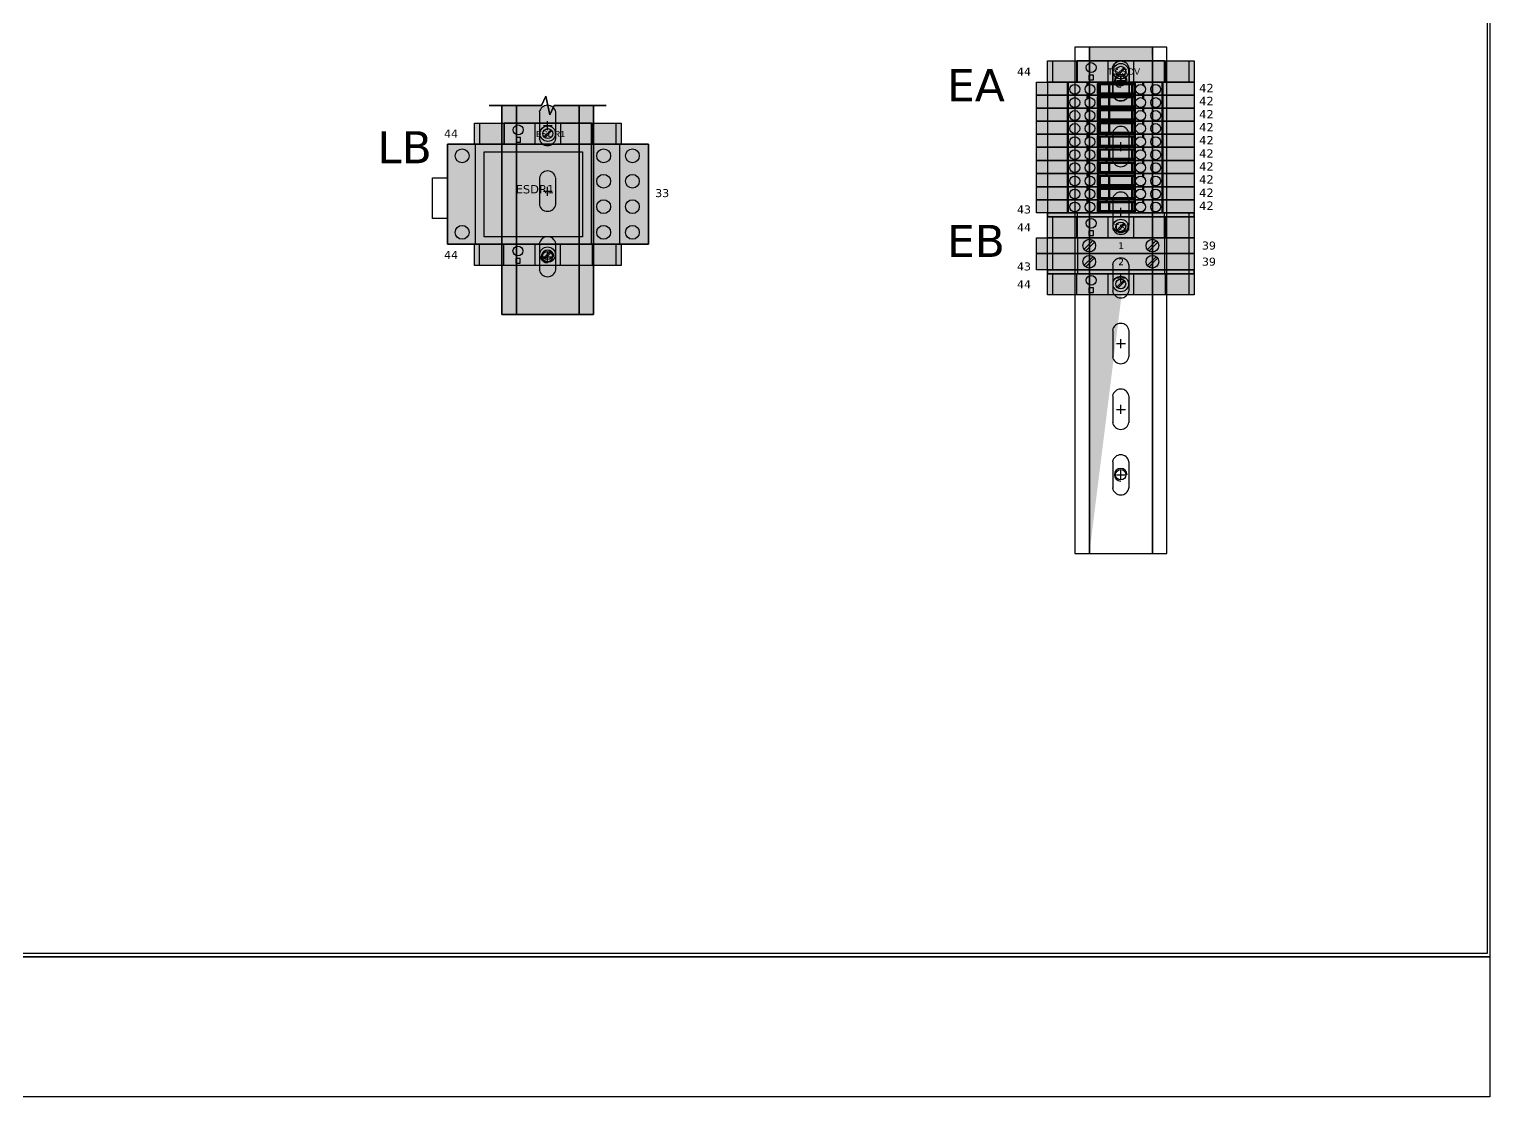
# Model space of a CAD drawing. Extents: x 11438 to 13125, y 1800 to 2873.
# Drawn here: x 12248 to 13125, y 1800 to 2441 of the extents above; entities that cross this region are included whole.
import ezdxf

# ---------------------------------------------------------------- set-up
doc = ezdxf.new("R2010")
doc.units = 0
doc.header["$LTSCALE"] = 10
doc.header["$MEASUREMENT"] = 0
doc.layers.add('G02-1-PRDXXXX-E-MRIO-01-P01-01$0$ANNOTATION', color=7, linetype='Continuous')
doc.layers.add('G02-1-PRDXXXX-E-MRIO-01-P01-01$0$TITLE', color=7, linetype='Continuous')
doc.layers.add('G02-1-PRDXXXX-E-MRIO-01-P01-01$0$View', color=251, linetype='Continuous', plot=False)
doc.styles.add('G02-1-PRDXXXX-E-MRIO-01-P01-01$0$PDF Swiss721BT-BoldCondensed', font='arial.ttf')
doc.styles.add('G02-1-PRDXXXX-E-MRIO-01-P01-01$0$PDF Verdana', font='verdana.ttf')

# ---------------------------------------------------------------- blocks, each defined once
blk = doc.blocks.new('G02-1-PRDXXXX-E-MRIO-01-P01-01$0$DV-54809-ZX-380-00')
at = {"layer": 'G02-1-PRDXXXX-E-MRIO-01-P01-01$0$ANNOTATION', "transparency": 33554559}
h = blk.add_hatch(color=256, dxfattribs=at)
h.paths.add_polyline_path([(1092.61, 93.82), (1088.88, 93.82), (1092.61, 93.82)], flags=0)
h.paths.add_polyline_path([(1092.61, 93.82), (1088.88, 93.82), (1092.61, 93.82)], flags=0)
h.paths.add_polyline_path([(1092.61, 93.82), (1088.88, 93.82), (1092.61, 93.82)], flags=0)
h.paths.add_polyline_path([(1092.61, 93.82), (1088.88, 93.82), (1092.61, 93.82)], flags=0)
h = blk.add_hatch(color=256, dxfattribs=at)
h.paths.add_polyline_path([(1092.61, 93.48), (1088.88, 93.48), (1092.61, 93.48)], flags=0)
h.paths.add_polyline_path([(1092.61, 93.48), (1088.88, 93.48), (1092.61, 93.48)], flags=0)
h.paths.add_polyline_path([(1092.61, 93.48), (1088.88, 93.48), (1092.61, 93.48)], flags=0)
h.paths.add_polyline_path([(1092.61, 93.48), (1088.88, 93.48), (1092.61, 93.48)], flags=0)
h.paths.add_polyline_path([(1092.61, 93.48), (1088.88, 93.48), (1092.61, 93.48)], flags=0)
h = blk.add_hatch(color=256, dxfattribs=at)
h.paths.add_polyline_path([(1104.29, 84.33), (1100.56, 84.33), (1104.29, 84.33)], flags=0)
h.paths.add_polyline_path([(1104.29, 84.33), (1100.56, 84.33), (1104.29, 84.33)], flags=0)
h.paths.add_polyline_path([(1104.29, 84.33), (1100.56, 84.33), (1104.29, 84.33)], flags=0)
h.paths.add_polyline_path([(1104.29, 84.33), (1100.56, 84.33), (1104.29, 84.33)], flags=0)
h.paths.add_polyline_path([(1104.29, 84.33), (1100.56, 84.33), (1104.29, 84.33)], flags=0)
h = blk.add_hatch(color=256, dxfattribs=at)
h.paths.add_polyline_path([(1193.36, 63.33), (1189.47, 63.33), (1193.36, 63.33)], flags=0)
h.paths.add_polyline_path([(1193.36, 63.33), (1189.47, 63.33), (1193.36, 63.33)], flags=0)
h.paths.add_polyline_path([(1193.36, 63.33), (1189.47, 63.33), (1193.36, 63.33)], flags=0)
h = blk.add_hatch(color=256, dxfattribs=at)
h.paths.add_polyline_path([(1242.31, 64.69), (1238.75, 64.69), (1242.31, 64.69)], flags=0)
h.paths.add_polyline_path([(1242.31, 64.69), (1238.75, 64.69), (1242.31, 64.69)], flags=0)
h.paths.add_polyline_path([(1242.31, 64.69), (1238.75, 64.69), (1242.31, 64.69)], flags=0)
h = blk.add_hatch(color=256, dxfattribs=at)
h.paths.add_polyline_path([(1242.47, 64.35), (1238.75, 64.35), (1242.47, 64.35)], flags=0)
h.paths.add_polyline_path([(1242.47, 64.35), (1238.75, 64.35), (1242.47, 64.35)], flags=0)
h.paths.add_polyline_path([(1242.47, 64.35), (1238.75, 64.35), (1242.47, 64.35)], flags=0)
h.paths.add_polyline_path([(1242.47, 64.35), (1238.75, 64.35), (1242.47, 64.35)], flags=0)
h = blk.add_hatch(color=256, dxfattribs=at)
h.paths.add_polyline_path([(1092.44, 59.61), (1088.54, 59.61), (1092.44, 59.61)], flags=0)
h.paths.add_polyline_path([(1092.44, 59.61), (1088.54, 59.61), (1092.44, 59.61)], flags=0)
h.paths.add_polyline_path([(1092.44, 59.61), (1088.54, 59.61), (1092.44, 59.61)], flags=0)
h.paths.add_polyline_path([(1092.44, 59.61), (1088.54, 59.61), (1092.44, 59.61)], flags=0)
at = {"layer": 'G02-1-PRDXXXX-E-MRIO-01-P01-01$0$ANNOTATION', "lineweight": 25}
for points in [[(1466.01, 325.99), (1493.61, 325.99), (1493.61, 629.96), (1484.97, 629.96), (1484.97, 325.99), (1484.97, 629.96), (1466.01, 629.96), (1447.04, 629.96), (1447.04, 325.99), (1447.04, 629.96), (1438.41, 629.96), (1438.41, 325.99)], [(1493.61, 325.99), (1493.61, 629.96), (1484.97, 629.96), (1484.97, 325.99), (1484.97, 629.96), (1447.04, 629.96), (1447.04, 325.99), (1447.04, 629.96), (1438.41, 629.96), (1438.41, 325.99)], [(1421.98, 608.96), (1421.98, 621.66), (1510.04, 621.66), (1510.04, 608.96), (1421.98, 608.96), (1421.98, 621.66), (1510.04, 621.66), (1510.04, 608.96)], [(1439.76, 609.13), (1492.26, 609.13), (1492.26, 621.66), (1439.76, 621.66), (1439.76, 609.13), (1492.26, 609.13), (1492.26, 621.66), (1439.76, 621.66)], [(1461.1, 601.68), (1461.1, 617.6)], [(1470.92, 617.6), (1470.92, 601.68)], [(1415.37, 601.17), (1415.37, 608.96), (1510.04, 608.96), (1510.04, 601.17), (1415.37, 601.17), (1415.37, 608.96), (1510.04, 608.96), (1510.04, 601.17)], [(1446.7, 610.31), (1449.58, 610.31), (1449.58, 613.19), (1446.7, 613.19)], [(1468.72, 609.64), (1463.3, 609.64)], [(1466.01, 612.35), (1466.01, 606.93)], [(1415.37, 593.38), (1415.37, 601.17), (1510.04, 601.17), (1510.04, 593.38), (1415.37, 593.38), (1415.37, 601.17), (1510.04, 601.17), (1510.04, 593.38)], [(1149.34, 469.42), (1094.13, 469.42), (1094.13, 594.9), (1094.13, 469.42), (1121.73, 469.42), (1149.34, 469.42), (1149.34, 594.9)], [(1415.37, 585.42), (1415.37, 593.38), (1510.04, 593.38), (1510.04, 585.42), (1415.37, 585.42), (1415.37, 593.38), (1510.04, 593.38), (1510.04, 585.42)], [(1077.87, 571.7), (1077.87, 584.24), (1165.93, 584.24), (1165.93, 571.7), (1077.87, 571.7), (1077.87, 584.24), (1165.93, 584.24), (1165.93, 571.7)], [(1095.65, 571.7), (1148.15, 571.7), (1148.15, 584.24), (1095.65, 584.24), (1095.65, 571.7), (1148.15, 571.7), (1148.15, 584.24), (1095.65, 584.24)], [(1415.37, 577.63), (1415.37, 585.42), (1510.04, 585.42), (1510.04, 577.63), (1415.37, 577.63), (1415.37, 585.42), (1510.04, 585.42), (1510.04, 577.63)], [(1061.62, 571.7), (1061.62, 511.59), (1182.19, 511.59), (1182.19, 571.7)], [(1182.19, 571.7), (1182.19, 511.59), (1061.62, 511.59), (1061.62, 571.7)], [(1102.77, 572.89), (1105.48, 572.89), (1105.48, 575.77), (1102.77, 575.77)], [(1415.37, 569.84), (1415.37, 577.63), (1510.04, 577.63), (1510.04, 569.84), (1415.37, 569.84), (1415.37, 577.63), (1510.04, 577.63), (1510.04, 569.84)], [(1142.56, 567.13), (1142.56, 515.99), (1083.63, 515.99), (1083.63, 567.13)], [(1415.37, 561.88), (1415.37, 569.84), (1510.04, 569.84), (1510.04, 561.88), (1415.37, 561.88), (1415.37, 569.84), (1510.04, 569.84), (1510.04, 561.88)], [(1415.37, 554.09), (1415.37, 561.88), (1510.04, 561.88), (1510.04, 554.09), (1415.37, 554.09), (1415.37, 561.88), (1510.04, 561.88), (1510.04, 554.09)], [(1415.37, 546.13), (1415.37, 554.09), (1510.04, 554.09), (1510.04, 546.13), (1415.37, 546.13), (1415.37, 554.09), (1510.04, 554.09), (1510.04, 546.13)], [(1061.62, 551.55), (1061.62, 527.17), (1052.64, 527.17), (1052.64, 551.55)], [(1415.37, 538.34), (1415.37, 546.13), (1510.04, 546.13), (1510.04, 538.34), (1415.37, 538.34), (1415.37, 546.13), (1510.04, 546.13), (1510.04, 538.34)], [(1415.37, 530.55), (1415.37, 538.34), (1510.04, 538.34), (1510.04, 530.55), (1415.37, 530.55), (1415.37, 538.34), (1510.04, 538.34), (1510.04, 530.55)], [(1510.04, 530.55), (1510.04, 528.18), (1421.98, 528.18), (1421.98, 530.55)], [(1510.04, 530.55), (1421.98, 530.55), (1421.98, 528.18), (1510.04, 528.18)], [(1421.98, 515.48), (1421.98, 528.18), (1510.04, 528.18), (1510.04, 515.48), (1421.98, 515.48), (1421.98, 528.18), (1510.04, 528.18), (1510.04, 515.48)], [(1439.76, 515.65), (1492.26, 515.65), (1492.26, 528.18), (1439.76, 528.18), (1439.76, 515.65), (1492.26, 515.65), (1492.26, 528.18), (1439.76, 528.18)], [(1446.7, 516.84), (1449.58, 516.84), (1449.58, 519.72), (1446.7, 519.72)], [(1077.7, 498.89), (1077.7, 511.59), (1165.93, 511.59), (1165.93, 498.89), (1077.7, 498.89), (1077.7, 511.59), (1165.93, 511.59), (1165.93, 498.89)], [(1415.37, 506), (1415.37, 515.48), (1510.04, 515.48), (1510.04, 506), (1415.37, 506), (1415.37, 515.48), (1510.04, 515.48), (1510.04, 506)], [(1102.6, 500.24), (1105.31, 500.24), (1105.31, 503.12), (1102.6, 503.12)], [(1415.37, 496.35), (1415.37, 506), (1510.04, 506), (1510.04, 496.35), (1415.37, 496.35), (1415.37, 506), (1510.04, 506), (1510.04, 496.35)], [(1510.04, 496.35), (1510.04, 493.98), (1421.98, 493.98), (1421.98, 496.35)], [(1510.04, 496.35), (1421.98, 496.35), (1421.98, 493.98), (1510.04, 493.98)], [(1421.98, 481.27), (1421.98, 493.98), (1510.04, 493.98), (1510.04, 481.27), (1421.98, 481.27), (1421.98, 493.98), (1510.04, 493.98), (1510.04, 481.27)], [(1446.7, 482.63), (1449.58, 482.63), (1449.58, 485.51), (1446.7, 485.51)]]:
    blk.add_lwpolyline(points, close=True, dxfattribs=at)
at = {"layer": 'G02-1-PRDXXXX-E-MRIO-01-P01-01$0$ANNOTATION', "color": 7, "lineweight": 0, "true_color": 0xffffff}
for points in [[(1447.04, 629.96), (1484.97, 629.96)], [(1421.98, 608.96), (1421.98, 621.66)], [(1415.37, 530.55), (1415.37, 538.34), (1415.37, 546.13), (1415.37, 554.09), (1415.37, 561.88), (1415.37, 569.84), (1415.37, 577.63), (1415.37, 585.42), (1415.37, 593.38), (1415.37, 601.17), (1415.37, 608.96)], [(1439.76, 609.13), (1492.26, 609.13)], [(1077.87, 571.7), (1077.87, 584.24)], [(1061.62, 571.7), (1061.62, 511.59)], [(1095.65, 571.7), (1148.15, 571.7)], [(1421.98, 515.48), (1421.98, 528.18)], [(1510.04, 530.55), (1510.04, 528.18)], [(1077.7, 498.89), (1077.7, 511.59)], [(1415.37, 496.35), (1415.37, 506), (1415.37, 515.48)], [(1439.76, 515.65), (1492.26, 515.65)], [(1421.98, 481.27), (1421.98, 493.98)], [(1510.04, 496.35), (1510.04, 493.98)]]:
    blk.add_lwpolyline(points, dxfattribs=at)
at = {"layer": 'G02-1-PRDXXXX-E-MRIO-01-P01-01$0$ANNOTATION', "lineweight": 25}
for points in [[(1425.03, 608.96), (1425.03, 621.66)], [(1439.42, 621.66), (1439.42, 608.96)], [(1458.22, 621.66), (1458.22, 608.96)], [(1467.87, 617.77), (1463.64, 613.53)], [(1464.15, 612.85), (1468.38, 617.09)], [(1473.8, 608.96), (1473.8, 621.66)], [(1492.6, 621.66), (1492.6, 608.96)], [(1506.99, 608.96), (1506.99, 621.66)], [(1421.98, 608.96), (1421.98, 601.17), (1421.98, 593.38), (1421.98, 585.42), (1421.98, 577.63), (1421.98, 569.84), (1421.98, 561.88), (1421.98, 554.09), (1421.98, 546.13), (1421.98, 538.34), (1421.98, 530.55)], [(1463.3, 609.64), (1468.72, 609.64)], [(1466.01, 606.93), (1466.01, 612.18)], [(1510.04, 608.96), (1510.04, 601.17), (1510.04, 593.38), (1510.04, 585.42), (1510.04, 577.63), (1510.04, 569.84), (1510.04, 561.88), (1510.04, 554.09), (1510.04, 546.13), (1510.04, 538.34), (1510.04, 530.55)], [(1156.79, 594.9), (1125.63, 594.9), (1123.09, 589.32), (1120.55, 600.49), (1118.01, 594.9), (1086.68, 594.9), (1118.01, 594.9), (1120.55, 600.49), (1123.09, 589.32), (1125.63, 594.9), (1156.79, 594.9), (1125.63, 594.9), (1123.09, 589.32), (1120.55, 600.49), (1118.01, 594.9), (1086.68, 594.9)], [(1102.94, 594.9), (1102.94, 469.42), (1102.94, 594.9)], [(1102.94, 594.9), (1102.94, 469.42), (1102.94, 594.9)], [(1116.82, 590.84), (1116.82, 574.92)], [(1126.64, 574.92), (1126.64, 590.84)], [(1140.7, 594.9), (1140.7, 469.42), (1140.7, 594.9)], [(1140.7, 594.9), (1140.7, 469.42), (1140.7, 594.9)], [(1080.92, 571.7), (1080.92, 584.24)], [(1095.31, 584.24), (1095.31, 571.7)], [(1114.11, 584.24), (1114.11, 571.7)], [(1119.19, 582.88), (1124.44, 582.88)], [(1123.76, 580.34), (1119.53, 576.11)], [(1120.04, 575.6), (1124.27, 579.83)], [(1121.73, 580.17), (1121.73, 585.59)], [(1129.69, 571.7), (1129.69, 584.24)], [(1148.49, 584.24), (1148.49, 571.7)], [(1162.88, 571.7), (1162.88, 584.24)], [(1078.21, 571.7), (1078.21, 511.59)], [(1147.81, 571.7), (1147.81, 511.59)], [(1164.92, 571.7), (1164.92, 511.59)], [(1461.1, 578.14), (1461.1, 562.22)], [(1463.3, 570.18), (1468.72, 570.18)], [(1466.01, 567.47), (1466.01, 572.89)], [(1470.92, 562.22), (1470.92, 578.14)], [(1116.82, 551.38), (1116.82, 535.46)], [(1121.73, 540.71), (1121.73, 546.13)], [(1126.64, 535.46), (1126.64, 551.38)], [(1119.19, 543.42), (1124.44, 543.42)], [(1461.1, 538.68), (1461.1, 522.93)], [(1470.92, 522.93), (1470.92, 538.68)], [(1425.03, 496.35), (1425.03, 506), (1425.03, 515.48), (1425.03, 528.18)], [(1439.42, 528.18), (1439.42, 515.48)], [(1439.93, 528.18), (1439.93, 530.55)], [(1458.22, 528.18), (1458.22, 515.48)], [(1463.3, 530.89), (1468.72, 530.89)], [(1466.01, 528.01), (1466.01, 533.43)], [(1473.8, 515.48), (1473.8, 528.18)], [(1492.09, 528.18), (1492.09, 530.55)], [(1492.6, 528.18), (1492.6, 515.48)], [(1506.99, 481.27), (1506.99, 493.98), (1506.99, 496.35), (1506.99, 506), (1506.99, 515.48), (1506.99, 528.18), (1506.99, 530.55)], [(1467.87, 524.29), (1463.64, 520.05)], [(1464.15, 519.55), (1468.38, 523.61)], [(1080.75, 498.89), (1080.75, 511.59)], [(1095.15, 511.59), (1095.15, 498.89)], [(1113.94, 511.59), (1113.94, 498.89)], [(1116.82, 511.93), (1116.82, 496.18)], [(1126.64, 496.18), (1126.64, 511.93)], [(1129.52, 498.89), (1129.52, 511.59)], [(1148.49, 511.59), (1148.49, 498.89)], [(1162.88, 498.89), (1162.88, 511.59)], [(1421.98, 496.35), (1421.98, 506), (1421.98, 515.48)], [(1439.93, 515.48), (1439.93, 506), (1439.93, 496.35), (1439.93, 493.98)], [(1449.07, 513.79), (1443.99, 508.71)], [(1444.84, 507.69), (1449.92, 512.77)], [(1466.01, 515.48), (1466.01, 515.48)], [(1487.18, 513.79), (1482.1, 508.71)], [(1482.94, 507.69), (1488.02, 512.77)], [(1492.09, 515.48), (1492.09, 506), (1492.09, 496.35), (1492.09, 493.98)], [(1119.19, 504.14), (1124.44, 504.14)], [(1123.6, 507.69), (1119.36, 503.46)], [(1120.04, 502.95), (1124.27, 507.01)], [(1121.73, 501.43), (1121.73, 506.68)], [(1449.07, 504.14), (1443.99, 499.06)], [(1444.84, 498.04), (1449.92, 503.29)], [(1466.01, 506), (1466.01, 506)], [(1487.18, 504.14), (1482.1, 499.06)], [(1482.94, 498.04), (1488.02, 503.29)], [(1425.03, 481.27), (1425.03, 493.98)], [(1439.42, 493.98), (1439.42, 481.27)], [(1458.22, 493.98), (1458.22, 481.27)], [(1461.1, 499.23), (1461.1, 483.48)], [(1463.3, 491.44), (1468.72, 491.44)], [(1466.01, 488.73), (1466.01, 493.98)], [(1470.92, 483.48), (1470.92, 499.23)], [(1473.8, 481.27), (1473.8, 493.98)], [(1492.6, 493.98), (1492.6, 481.27)], [(1467.87, 490.08), (1463.64, 485.85)], [(1464.15, 485.34), (1468.38, 489.4)], [(1461.1, 459.94), (1461.1, 444.02)], [(1470.92, 444.02), (1470.92, 459.94)], [(1463.3, 451.98), (1468.72, 451.98)], [(1466.01, 449.27), (1466.01, 454.69)], [(1461.1, 420.48), (1461.1, 404.56)], [(1463.3, 412.52), (1468.72, 412.52)], [(1466.01, 409.81), (1466.01, 415.23)], [(1470.92, 404.56), (1470.92, 420.48)], [(1461.1, 381.02), (1461.1, 365.27)], [(1470.92, 365.27), (1470.92, 381.02)], [(1463.3, 373.23), (1468.72, 373.23)], [(1466.01, 370.52), (1466.01, 375.77)]]:
    blk.add_lwpolyline(points, dxfattribs=at)
for points in [[(1470.85, 617.53, 0.838307), (1461, 617.53, -0.838307)], [(1461, 601.78, 0.845546), (1470.85, 601.78, -0.845546)]]:
    blk.add_lwpolyline(points, format="xyb", close=True, dxfattribs=at)
at = {"layer": 'G02-1-PRDXXXX-E-MRIO-01-P01-01$0$ANNOTATION', "lineweight": 50}
for points in [[(1434.17, 608.96), (1434.17, 601.17), (1434.17, 593.38), (1434.17, 585.42), (1434.17, 577.63), (1434.17, 569.84), (1434.17, 561.88), (1434.17, 554.09), (1434.17, 546.13), (1434.17, 538.34), (1434.17, 530.55)], [(1446.03, 608.96), (1446.03, 607.1)], [(1474.31, 608.96), (1474.31, 607.77), (1452.12, 607.77), (1452.12, 602.19), (1474.31, 602.19), (1474.31, 607.77)], [(1452.29, 608.96), (1452.29, 607.77)], [(1453.31, 607.77), (1453.31, 602.19)], [(1457.37, 608.96), (1457.37, 607.77)], [(1458.9, 607.77), (1458.9, 602.19)], [(1472.78, 607.77), (1472.78, 602.19)], [(1479.39, 608.96), (1479.39, 607.1)], [(1491.07, 608.96), (1491.07, 601.17), (1491.07, 593.38), (1491.07, 585.42), (1491.07, 577.63), (1491.07, 569.84), (1491.07, 561.88), (1491.07, 554.09), (1491.07, 546.13), (1491.07, 538.34), (1491.07, 530.55)], [(1446.03, 601.85), (1446.03, 601.17), (1446.03, 599.31)], [(1474.31, 602.19), (1474.31, 601.17), (1474.31, 599.82), (1452.12, 599.82), (1452.12, 594.23), (1474.31, 594.23), (1474.31, 599.82)], [(1452.29, 602.19), (1452.29, 601.17), (1452.29, 599.82)], [(1453.31, 599.82), (1453.31, 594.23)], [(1457.37, 602.19), (1457.37, 601.17), (1457.37, 599.82)], [(1458.9, 599.82), (1458.9, 594.23)], [(1472.78, 599.82), (1472.78, 594.23)], [(1479.39, 601.85), (1479.39, 601.17), (1479.39, 599.31)], [(1446.03, 594.06), (1446.03, 593.38), (1446.03, 591.35)], [(1474.31, 594.23), (1474.31, 593.38), (1474.31, 592.03), (1452.12, 592.03), (1452.12, 586.44), (1474.31, 586.44), (1474.31, 592.03)], [(1452.29, 594.23), (1452.29, 593.38), (1452.29, 592.03)], [(1453.31, 592.03), (1453.31, 586.44)], [(1457.37, 594.23), (1457.37, 593.38), (1457.37, 592.03)], [(1458.9, 592.03), (1458.9, 586.44)], [(1472.78, 592.03), (1472.78, 586.44)], [(1479.39, 594.06), (1479.39, 593.38), (1479.39, 591.35)], [(1446.03, 586.27), (1446.03, 585.42), (1446.03, 583.56)], [(1474.31, 586.44), (1474.31, 585.42), (1474.31, 584.24), (1452.12, 584.24), (1452.12, 578.48), (1474.31, 578.48), (1474.31, 584.24)], [(1452.29, 586.44), (1452.29, 585.42), (1452.29, 584.24)], [(1453.31, 584.24), (1453.31, 578.48)], [(1457.37, 586.44), (1457.37, 585.42), (1457.37, 584.24)], [(1458.9, 584.24), (1458.9, 578.48)], [(1472.78, 584.24), (1472.78, 578.48)], [(1479.39, 586.27), (1479.39, 585.42), (1479.39, 583.56)], [(1446.03, 578.31), (1446.03, 577.63), (1446.03, 575.77)], [(1446.03, 570.52), (1446.03, 569.84), (1446.03, 567.81)], [(1474.31, 578.48), (1474.31, 577.63), (1474.31, 576.28), (1452.12, 576.28), (1452.12, 570.69), (1474.31, 570.69), (1474.31, 576.28)], [(1474.31, 570.69), (1474.31, 569.84), (1474.31, 568.49), (1452.12, 568.49), (1452.12, 562.9), (1474.31, 562.9), (1474.31, 568.49)], [(1452.29, 578.48), (1452.29, 577.63), (1452.29, 576.28)], [(1452.29, 570.69), (1452.29, 569.84), (1452.29, 568.49)], [(1453.31, 576.28), (1453.31, 570.69)], [(1457.37, 578.48), (1457.37, 577.63), (1457.37, 576.28)], [(1457.37, 570.69), (1457.37, 569.84), (1457.37, 568.49)], [(1458.9, 576.28), (1458.9, 570.69)], [(1472.78, 576.28), (1472.78, 570.69)], [(1479.39, 578.31), (1479.39, 577.63), (1479.39, 575.77)], [(1479.39, 570.52), (1479.39, 569.84), (1479.39, 567.81)], [(1446.03, 562.73), (1446.03, 561.88), (1446.03, 560.02)], [(1474.31, 562.9), (1474.31, 561.88), (1474.31, 560.53), (1452.12, 560.53), (1452.12, 554.94), (1474.31, 554.94), (1474.31, 560.53)], [(1452.29, 562.9), (1452.29, 561.88), (1452.29, 560.53)], [(1453.31, 568.49), (1453.31, 562.9)], [(1457.37, 562.9), (1457.37, 561.88), (1457.37, 560.53)], [(1458.9, 568.49), (1458.9, 562.9)], [(1472.78, 568.49), (1472.78, 562.9)], [(1479.39, 562.73), (1479.39, 561.88), (1479.39, 560.02)], [(1446.03, 554.77), (1446.03, 554.09), (1446.03, 552.23)], [(1474.31, 554.94), (1474.31, 554.09), (1474.31, 552.74), (1452.12, 552.74), (1452.12, 547.15), (1474.31, 547.15), (1474.31, 552.74)], [(1452.29, 554.94), (1452.29, 554.09), (1452.29, 552.74)], [(1453.31, 560.53), (1453.31, 554.94)], [(1453.31, 552.74), (1453.31, 547.15)], [(1457.37, 554.94), (1457.37, 554.09), (1457.37, 552.74)], [(1458.9, 560.53), (1458.9, 554.94)], [(1458.9, 552.74), (1458.9, 547.15)], [(1472.78, 560.53), (1472.78, 554.94)], [(1472.78, 552.74), (1472.78, 547.15)], [(1479.39, 554.77), (1479.39, 554.09), (1479.39, 552.23)], [(1446.03, 546.98), (1446.03, 546.13), (1446.03, 544.27)], [(1474.31, 547.15), (1474.31, 546.13), (1474.31, 544.95), (1452.12, 544.95), (1452.12, 539.36), (1474.31, 539.36), (1474.31, 544.95)], [(1452.29, 547.15), (1452.29, 546.13), (1452.29, 544.95)], [(1453.31, 544.95), (1453.31, 539.36)], [(1457.37, 547.15), (1457.37, 546.13), (1457.37, 544.95)], [(1458.9, 544.95), (1458.9, 539.36)], [(1472.78, 544.95), (1472.78, 539.36)], [(1479.39, 546.98), (1479.39, 546.13), (1479.39, 544.27)], [(1446.03, 539.19), (1446.03, 538.34), (1446.03, 536.48)], [(1474.31, 539.36), (1474.31, 538.34), (1474.31, 536.99), (1452.12, 536.99), (1452.12, 531.4), (1474.31, 531.4), (1474.31, 536.99)], [(1452.29, 539.36), (1452.29, 538.34), (1452.29, 536.99)], [(1453.31, 536.99), (1453.31, 531.4)], [(1457.37, 539.36), (1457.37, 538.34), (1457.37, 536.99)], [(1458.9, 536.99), (1458.9, 531.4)], [(1472.78, 536.99), (1472.78, 531.4)], [(1479.39, 539.19), (1479.39, 538.34), (1479.39, 536.48)], [(1446.03, 531.23), (1446.03, 530.55)], [(1452.29, 531.4), (1452.29, 530.55)], [(1457.37, 531.4), (1457.37, 530.55)], [(1474.31, 531.4), (1474.31, 530.55)], [(1479.39, 531.23), (1479.39, 530.55)]]:
    blk.add_lwpolyline(points, dxfattribs=at)
at = {"layer": 'G02-1-PRDXXXX-E-MRIO-01-P01-01$0$ANNOTATION', "lineweight": 25}
for centre, radius in [((1448.14, 617.68), 2.96), ((1465.92, 615.48), 4.66), ((1465.92, 615.48), 2.96), ((1438.32, 604.64), 2.96), ((1447.47, 604.64), 2.96), ((1465.92, 609.72), 3.13), ((1477.78, 604.64), 2.96), ((1486.92, 604.64), 2.96), ((1438.32, 596.68), 2.96), ((1447.47, 596.68), 2.96), ((1477.78, 596.68), 2.96), ((1486.92, 596.68), 2.96), ((1438.32, 588.89), 2.96), ((1447.47, 588.89), 2.96), ((1477.78, 588.89), 2.96), ((1486.92, 588.89), 2.96), ((1104.04, 580.26), 2.96), ((1121.82, 578.06), 4.66), ((1121.82, 578.05), 2.96), ((1438.32, 581.1), 2.96), ((1447.47, 581.1), 2.96), ((1477.78, 581.1), 2.96), ((1486.92, 581.1), 2.96), ((1438.32, 573.14), 2.96), ((1447.47, 573.14), 2.96), ((1477.78, 573.14), 2.96), ((1486.92, 573.14), 2.96), ((1070.34, 564.68), 4.15), ((1155.35, 564.68), 4.15), ((1172.62, 564.68), 4.15), ((1438.32, 565.35), 2.96), ((1447.47, 565.35), 2.96), ((1477.78, 565.35), 2.96), ((1486.92, 565.35), 2.96), ((1155.35, 549.44), 4.15), ((1172.62, 549.44), 4.15), ((1438.32, 557.56), 2.96), ((1447.47, 557.56), 2.96), ((1477.78, 557.56), 2.96), ((1486.92, 557.56), 2.96), ((1438.32, 549.61), 2.96), ((1438.32, 541.82), 2.96), ((1447.47, 549.61), 2.96), ((1447.47, 541.82), 2.96), ((1477.78, 549.61), 2.96), ((1477.78, 541.82), 2.96), ((1486.92, 549.61), 2.96), ((1486.92, 541.82), 2.96), ((1155.35, 534.2), 4.15), ((1172.62, 534.2), 4.15), ((1438.32, 534.03), 2.96), ((1447.47, 534.03), 2.96), ((1477.78, 534.03), 2.96), ((1486.92, 534.03), 2.96), ((1448.14, 524.2), 2.96), ((1465.92, 522), 4.66), ((1070.34, 518.78), 4.15), ((1155.35, 518.78), 4.15), ((1172.62, 518.78), 4.15), ((1465.92, 522), 2.96), ((1103.87, 507.61), 2.96), ((1121.65, 505.41), 4.66), ((1446.96, 510.82), 3.81), ((1484.89, 510.82), 3.81), ((1121.65, 504.22), 3.13), ((1121.65, 505.41), 2.96), ((1446.96, 501.17), 3.81), ((1484.89, 501.17), 3.81), ((1448.14, 490), 2.96), ((1465.92, 487.79), 4.66), ((1465.92, 487.79), 2.96), ((1465.92, 373.31), 3.13)]:
    blk.add_circle(centre, radius, dxfattribs=at)
for centre, radius, start, end in [((1465.92, 609.72), 3.81, 0.01809, 269.98125), ((1121.65, 590.08), 5, 10.02029, 169.96907), ((1465.93, 577.37), 5, 10.06669, 169.93471), ((1121.65, 575.85), 5, 189.59476, 350.40541), ((1465.92, 563.15), 5, 189.57943, 350.41813), ((1121.65, 550.62), 4.99, 10.0077, 169.98166), ((1121.65, 536.4), 5, 189.58209, 350.41808), ((1465.93, 537.92), 5, 10.0541, 169.94729), ((1465.92, 523.69), 4.99, 189.56676, 350.4308), ((1121.65, 511.16), 5, 10.02049, 169.96887), ((1121.65, 504.22), 3.81, 0.00516, 269.99551), ((1465.93, 498.46), 5, 10.06689, 169.93451), ((1121.65, 497.11), 5, 189.59476, 350.40541), ((1465.92, 484.41), 5, 189.57943, 350.41813), ((1465.93, 459.17), 5, 10.0541, 169.94729), ((1465.92, 444.95), 4.99, 189.56676, 350.4308), ((1465.93, 419.71), 5, 10.06689, 169.93451), ((1465.92, 405.49), 4.99, 189.56676, 350.4308), ((1465.93, 380.26), 5, 10.06689, 169.93451), ((1465.92, 373.32), 3.81, 0.01743, 269.98091), ((1465.92, 366.2), 4.99, 189.56676, 350.4308)]:
    blk.add_arc(centre, radius, start, end, dxfattribs=at)
at = {"layer": 'G02-1-PRDXXXX-E-MRIO-01-P01-01$0$ANNOTATION', "color": 7, "true_color": 0xffffff, "transparency": 33554559}
for points in [[(1447.04, 629.96), (1438.41, 629.96), (1438.41, 629.96)], [(1447.04, 325.99), (1447.04, 629.96), (1484.97, 629.96)], [(1510.04, 608.96), (1510.04, 621.66), (1421.98, 608.96)], [(1510.04, 621.66), (1421.98, 608.96), (1421.98, 621.66)], [(1439.76, 621.66), (1492.26, 621.66), (1439.76, 609.13)], [(1492.26, 621.66), (1439.76, 609.13), (1492.26, 609.13)], [(1510.04, 601.17), (1510.04, 608.96), (1415.37, 601.17)], [(1510.04, 608.96), (1415.37, 601.17), (1415.37, 608.96)], [(1510.04, 593.38), (1510.04, 601.17), (1415.37, 593.38)], [(1510.04, 601.17), (1415.37, 593.38), (1415.37, 601.17)], [(1102.94, 594.9), (1094.13, 594.9), (1140.7, 594.9)], [(1094.13, 594.9), (1140.7, 594.9), (1094.13, 469.42)], [(1140.7, 594.9), (1094.13, 469.42), (1121.73, 469.42)], [(1140.7, 594.9), (1102.94, 469.42), (1102.94, 594.9)], [(1102.94, 469.42), (1102.94, 594.9), (1140.7, 594.9)], [(1102.94, 594.9), (1140.7, 594.9), (1140.7, 594.9)], [(1121.73, 469.42), (1149.34, 469.42), (1140.7, 594.9)], [(1140.7, 594.9), (1140.7, 594.9), (1140.7, 469.42)], [(1149.34, 469.42), (1140.7, 594.9), (1149.34, 594.9)], [(1510.04, 585.42), (1510.04, 593.38), (1415.37, 585.42)], [(1510.04, 593.38), (1415.37, 585.42), (1415.37, 593.38)], [(1165.93, 571.7), (1165.93, 584.24), (1077.87, 571.7)], [(1165.93, 584.24), (1077.87, 571.7), (1077.87, 584.24)], [(1095.65, 584.24), (1148.15, 584.24), (1095.65, 571.7)], [(1148.15, 584.24), (1095.65, 571.7), (1148.15, 571.7)], [(1510.04, 577.63), (1510.04, 585.42), (1415.37, 577.63)], [(1510.04, 585.42), (1415.37, 577.63), (1415.37, 585.42)], [(1182.19, 571.7), (1182.19, 511.59), (1061.62, 571.7)], [(1182.19, 511.59), (1061.62, 571.7), (1061.62, 511.59)], [(1510.04, 569.84), (1510.04, 577.63), (1415.37, 569.84)], [(1510.04, 577.63), (1415.37, 569.84), (1415.37, 577.63)], [(1510.04, 561.88), (1510.04, 569.84), (1415.37, 561.88)], [(1510.04, 569.84), (1415.37, 561.88), (1415.37, 569.84)], [(1510.04, 554.09), (1510.04, 561.88), (1415.37, 554.09)], [(1510.04, 561.88), (1415.37, 554.09), (1415.37, 561.88)], [(1510.04, 546.13), (1510.04, 554.09), (1415.37, 546.13)], [(1510.04, 554.09), (1415.37, 546.13), (1415.37, 554.09)], [(1510.04, 538.34), (1510.04, 546.13), (1415.37, 538.34)], [(1510.04, 546.13), (1415.37, 538.34), (1415.37, 546.13)], [(1510.04, 530.55), (1510.04, 538.34), (1415.37, 530.55)], [(1510.04, 538.34), (1415.37, 530.55), (1415.37, 538.34)], [(1421.98, 530.55), (1421.98, 528.18), (1510.04, 530.55)], [(1421.98, 528.18), (1510.04, 530.55), (1510.04, 528.18)], [(1510.04, 515.48), (1510.04, 528.18), (1421.98, 515.48)], [(1510.04, 528.18), (1421.98, 515.48), (1421.98, 528.18)], [(1439.76, 528.18), (1492.26, 528.18), (1439.76, 515.65)], [(1492.26, 528.18), (1439.76, 515.65), (1492.26, 515.65)], [(1165.93, 498.89), (1165.93, 511.59), (1077.7, 498.89)], [(1165.93, 511.59), (1077.7, 498.89), (1077.7, 511.59)], [(1510.04, 506), (1510.04, 515.48), (1415.37, 506)], [(1510.04, 515.48), (1415.37, 506), (1415.37, 515.48)], [(1510.04, 496.35), (1510.04, 506), (1415.37, 496.35)], [(1510.04, 506), (1415.37, 496.35), (1415.37, 506)], [(1421.98, 496.35), (1421.98, 493.98), (1510.04, 496.35)], [(1421.98, 493.98), (1510.04, 496.35), (1510.04, 493.98)], [(1510.04, 481.27), (1510.04, 493.98), (1421.98, 481.27)], [(1510.04, 493.98), (1421.98, 481.27), (1421.98, 493.98)]]:
    blk.add_solid(points, dxfattribs=at)
at = {"layer": 'G02-1-PRDXXXX-E-MRIO-01-P01-01$0$ANNOTATION', "attachment_point": 4}
for s, insert, char_height, style in [('EA', (1361.61, 607.11), 19.221, 'G02-1-PRDXXXX-E-MRIO-01-P01-01$0$PDF Verdana'), ('44', (1403.6, 615.29), 4.805, 'G02-1-PRDXXXX-E-MRIO-01-P01-01$0$PDF Verdana'), ('TS-SOV', (1457.96, 615.22), 3.757, 'G02-1-PRDXXXX-E-MRIO-01-P01-01$0$PDF Swiss721BT-BoldCondensed'), ('42', (1512.99, 605.4), 5.005, 'G02-1-PRDXXXX-E-MRIO-01-P01-01$0$PDF Verdana'), ('42', (1512.99, 597.61), 5.005, 'G02-1-PRDXXXX-E-MRIO-01-P01-01$0$PDF Verdana'), ('42', (1512.99, 589.65), 5.005, 'G02-1-PRDXXXX-E-MRIO-01-P01-01$0$PDF Verdana'), ('LB', (1019.39, 569.86), 19.221, 'G02-1-PRDXXXX-E-MRIO-01-P01-01$0$PDF Verdana'), ('44', (1059.52, 578.03), 4.805, 'G02-1-PRDXXXX-E-MRIO-01-P01-01$0$PDF Verdana'), ('ESDR1', (1114.72, 577.8), 3.757, 'G02-1-PRDXXXX-E-MRIO-01-P01-01$0$PDF Swiss721BT-BoldCondensed'), ('42', (1512.99, 581.86), 5.005, 'G02-1-PRDXXXX-E-MRIO-01-P01-01$0$PDF Verdana'), ('42', (1512.99, 574.07), 5.005, 'G02-1-PRDXXXX-E-MRIO-01-P01-01$0$PDF Verdana'), ('42', (1512.99, 566.11), 5.005, 'G02-1-PRDXXXX-E-MRIO-01-P01-01$0$PDF Verdana'), ('42', (1512.99, 558.32), 5.005, 'G02-1-PRDXXXX-E-MRIO-01-P01-01$0$PDF Verdana'), ('42', (1512.99, 550.53), 5.005, 'G02-1-PRDXXXX-E-MRIO-01-P01-01$0$PDF Verdana'), ('ESDR1', (1102.53, 544.61), 5.005, 'G02-1-PRDXXXX-E-MRIO-01-P01-01$0$PDF Verdana'), ('33', (1186.35, 542.3), 4.805, 'G02-1-PRDXXXX-E-MRIO-01-P01-01$0$PDF Verdana'), ('42', (1512.99, 542.58), 5.005, 'G02-1-PRDXXXX-E-MRIO-01-P01-01$0$PDF Verdana'), ('42', (1512.99, 534.79), 5.005, 'G02-1-PRDXXXX-E-MRIO-01-P01-01$0$PDF Verdana'), ('43', (1403.6, 532.48), 4.805, 'G02-1-PRDXXXX-E-MRIO-01-P01-01$0$PDF Verdana'), ('EB', (1361.61, 513.64), 19.221, 'G02-1-PRDXXXX-E-MRIO-01-P01-01$0$PDF Verdana'), ('44', (1403.6, 521.81), 4.805, 'G02-1-PRDXXXX-E-MRIO-01-P01-01$0$PDF Verdana'), ('TS1', (1461.85, 521.75), 3.757, 'G02-1-PRDXXXX-E-MRIO-01-P01-01$0$PDF Swiss721BT-BoldCondensed'), ('1', (1464.39, 510.73), 4, 'G02-1-PRDXXXX-E-MRIO-01-P01-01$0$PDF Verdana'), ('39', (1514.69, 510.81), 4.805, 'G02-1-PRDXXXX-E-MRIO-01-P01-01$0$PDF Verdana'), ('44', (1059.52, 505.22), 4.805, 'G02-1-PRDXXXX-E-MRIO-01-P01-01$0$PDF Verdana'), ('43', (1403.6, 498.28), 4.805, 'G02-1-PRDXXXX-E-MRIO-01-P01-01$0$PDF Verdana'), ('2', (1464.39, 501.08), 4, 'G02-1-PRDXXXX-E-MRIO-01-P01-01$0$PDF Verdana'), ('39', (1514.69, 501.16), 4.805, 'G02-1-PRDXXXX-E-MRIO-01-P01-01$0$PDF Verdana'), ('44', (1403.6, 487.61), 4.805, 'G02-1-PRDXXXX-E-MRIO-01-P01-01$0$PDF Verdana')]:
    blk.add_mtext(s, dxfattribs=dict(at, insert=insert, char_height=char_height, style=style))

msp = doc.modelspace()

# ---------------------------------------------------------------- linework, layer by layer
at = {"layer": 'G02-1-PRDXXXX-E-MRIO-01-P01-01$0$TITLE'}
for points in [[(11437.72, 2872.74), (13125.26, 2872.74), (13125.26, 1884.07), (11437.72, 1884.07)], [(11437.72, 1884.07), (13125.26, 1884.07), (13125.26, 1800), (11437.72, 1800)]]:
    msp.add_lwpolyline(points, close=True, dxfattribs=at)
at = {"layer": 'G02-1-PRDXXXX-E-MRIO-01-P01-01$0$View'}
msp.add_lwpolyline([(11437.72, 2872), (13123.72, 2872), (13123.72, 1886), (11437.72, 1886)], close=True, dxfattribs=at)

# ---------------------------------------------------------------- block references
msp.add_blockref('G02-1-PRDXXXX-E-MRIO-01-P01-01$0$DV-54809-ZX-380-00', (11437.72, 1800))

doc.saveas('drawing.dxf')
